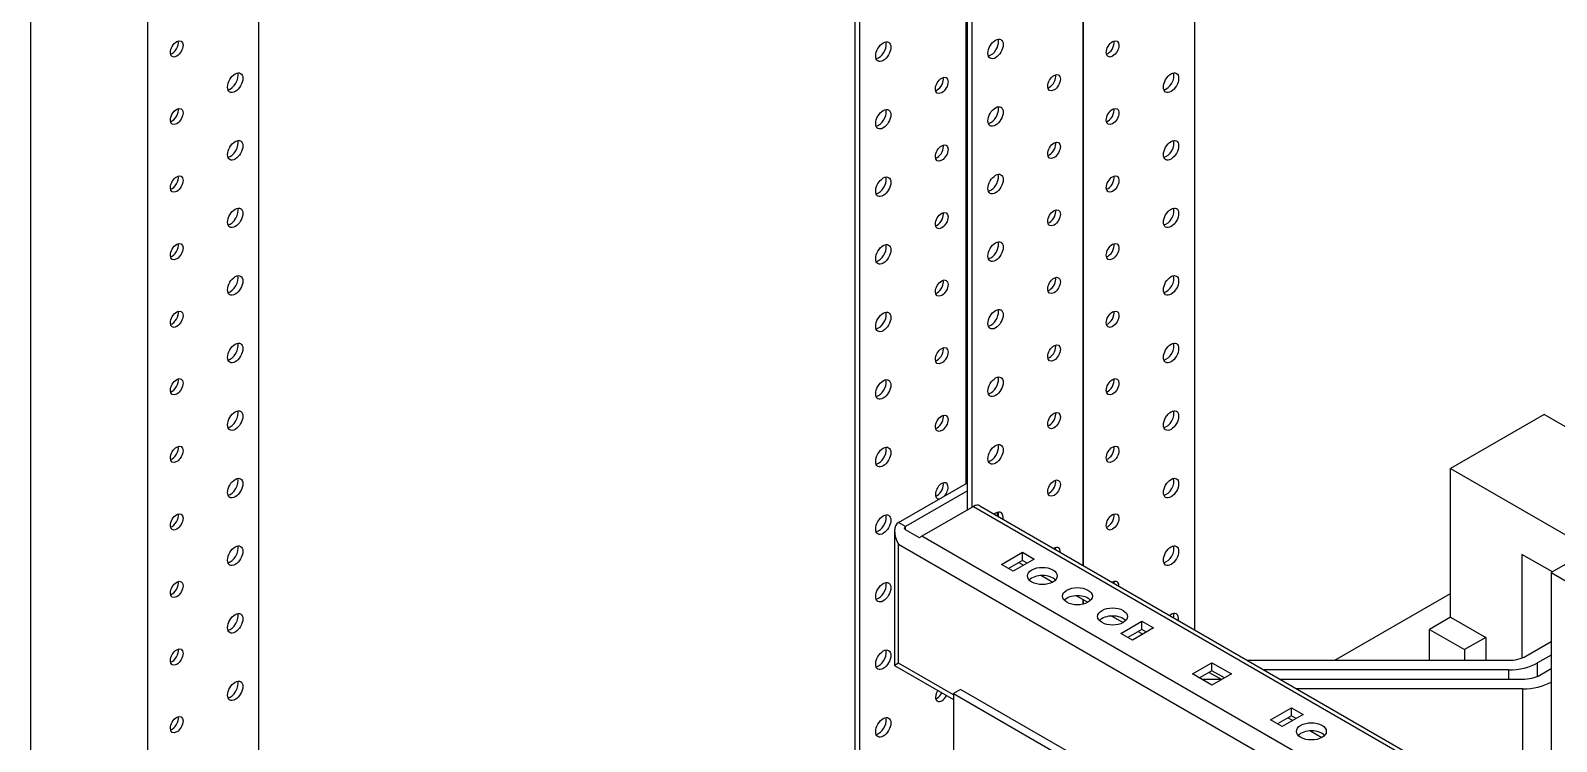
# Model space of a CAD drawing. Header units: millimetres. Extents: x -116965 to 323937, y 291661 to 566926.
# Drawn here: x -14195.6 to -13936.1, y 325590.3 to 325711.1 of the extents above; entities that cross this region are included whole.
import ezdxf

# ---------------------------------------------------------------- set-up
doc = ezdxf.new("R2010")
doc.units = ezdxf.units.MM
doc.layers.add('ALPHA', color=255, linetype='Continuous')

msp = doc.modelspace()

# ---------------------------------------------------------------- linework, layer by layer
at = {"layer": 'ALPHA'}
for p, q in [((-14036.467822, 325634.12703), (-14036.467822, 325859.1739)), ((-13997.687434, 325859.518359), (-13997.687434, 325609.283166)), ((-14055.360831, 325574.535537), (-14055.360831, 325849.184574)), ((-14054.565336, 325574.994816), (-14054.565336, 325848.725295)), ((-14016.580444, 325848.610475), (-14016.580444, 325620.19105)), ((-14016.580444, 325620.19105), (-14016.580444, 325848.610475)), ((-14036.268948, 325629.649056), (-14036.268948, 325838.161871)), ((-14035.473453, 325630.108335), (-14035.473453, 325837.702591)), ((-14195.566848, 325768.236593), (-14195.566848, 325308.957266)), ((-14156.78646, 325767.662494), (-14156.78646, 325308.383167)), ((-14175.679469, 325756.75461), (-14175.679469, 325297.475283)), ((-13938.224173, 325645.838652), (-13954.134076, 325636.653066)), ((-13898.847165, 325623.104326), (-13938.224173, 325645.838652)), ((-13954.134076, 325611.392703), (-13954.134076, 325636.653066)), ((-13954.134076, 325636.653066), (-13930.269222, 325622.874686)), ((-14048.002501, 325627.467479), (-14036.268948, 325634.241849)), ((-14036.268948, 325632.864011), (-14046.809259, 325626.77856)), ((-14035.274579, 325630.223155), (-14044.025026, 325625.171083)), ((-14035.274579, 325630.223155), (-13937.030931, 325573.502158)), ((-14034.149579, 325630.334595), (-13937.030931, 325574.263117)), ((-13918.137921, 325629.878696), (-13937.030931, 325618.970812)), ((-14046.809259, 325626.77856), (-14048.002501, 325627.467479)), ((-14031.197667, 325629.206898), (-14031.197667, 325628.630308)), ((-14048.661511, 325626.010842), (-14048.661511, 325603.204475)), ((-14046.809259, 325626.260945), (-14046.809259, 325626.77856)), ((-14044.422773, 325624.883107), (-14046.809259, 325626.260945)), ((-13937.030931, 325563.398013), (-14044.025026, 325625.171083)), ((-14048.002501, 325603.584954), (-14048.002501, 325623.793245)), ((-14048.002501, 325623.793245), (-13937.030931, 325559.723779)), ((-14030.501608, 325620.34865), (-14026.92188, 325622.415407)), ((-14026.92188, 325621.037569), (-14026.92188, 325622.415407)), ((-14026.92188, 325622.415407), (-14024.933143, 325621.267208)), ((-13942.002775, 325622.070947), (-13942.002775, 325604.460336)), ((-13936.832057, 325619.085632), (-13942.002775, 325622.070947)), ((-14028.512871, 325619.200451), (-14030.501608, 325620.34865)), ((-14026.92188, 325621.037569), (-14029.308366, 325619.659731)), ((-14024.933143, 325621.267208), (-14028.512871, 325619.200451)), ((-14027.518502, 325620.693109), (-14026.723007, 325620.23383)), ((-14026.126385, 325620.578289), (-14026.92188, 325621.037569)), ((-14023.681869, 325618.478029), (-14021.751162, 325617.363334)), ((-13937.030931, 325618.970812), (-13917.143553, 325607.488829)), ((-13937.030931, 325618.970812), (-13937.030931, 325159.691485)), ((-14017.715656, 325615.033434), (-14015.784949, 325613.918739)), ((-14016.580444, 325614.378019), (-14016.580444, 325613.608186)), ((-14016.580444, 325613.608186), (-14016.580444, 325614.378019)), ((-13973.794313, 325604.060554), (-13954.134076, 325615.411397)), ((-14011.749442, 325611.588839), (-14009.818735, 325610.474144)), ((-14010.216483, 325608.637027), (-14006.636755, 325610.703784)), ((-14006.636755, 325609.325946), (-14009.02324, 325607.948108)), ((-14004.648017, 325609.555586), (-14008.227745, 325607.488829)), ((-14006.636755, 325609.325946), (-14006.636755, 325610.703784)), ((-14006.636755, 325610.703784), (-14004.648017, 325609.555586)), ((-14005.841259, 325608.866667), (-14006.636755, 325609.325946)), ((-13954.134076, 325611.392703), (-13957.713804, 325609.325946)), ((-13957.713804, 325604.060554), (-13957.713804, 325609.325946)), ((-13957.713804, 325609.325946), (-13951.747591, 325605.881351)), ((-13954.134076, 325611.392703), (-13948.167863, 325607.948108)), ((-14008.227745, 325607.488829), (-14010.216483, 325608.637027)), ((-14007.233376, 325608.981486), (-14006.437881, 325608.522207)), ((-13948.167863, 325607.948108), (-13951.747591, 325605.881351)), ((-13948.167863, 325607.948108), (-13948.167863, 325604.060554)), ((-13941.335486, 325604.773953), (-13937.030931, 325607.259189)), ((-13988.641604, 325604.060554), (-13944.318593, 325604.060554)), ((-13951.747591, 325605.881351), (-13951.747591, 325604.060554)), ((-13937.030931, 325604.962792), (-13939.346749, 325603.625754)), ((-14048.002501, 325603.584954), (-14048.661511, 325603.204475)), ((-14048.661511, 325603.204475), (-14038.655433, 325597.427463)), ((-14038.655433, 325598.188422), (-14048.002501, 325603.584954)), ((-13998.005632, 325601.747837), (-13994.704328, 325603.653846)), ((-13994.704328, 325599.841828), (-13998.005632, 325601.747837)), ((-13994.704328, 325602.276008), (-13996.81239, 325601.058918)), ((-13995.161737, 325602.011923), (-13993.053675, 325600.794832)), ((-13994.704328, 325602.276008), (-13994.704328, 325603.653846)), ((-13994.704328, 325603.653846), (-13991.403023, 325601.747837)), ((-13992.596266, 325601.058918), (-13994.704328, 325602.276008)), ((-13991.403023, 325601.747837), (-13994.704328, 325599.841828)), ((-13944.318593, 325602.436756), (-13985.829104, 325602.436756)), ((-13944.318593, 325602.436756), (-13944.318593, 325600.845598)), ((-13939.346749, 325601.356564), (-13939.346749, 325603.625754)), ((-13938.949001, 325601.558997), (-13937.030931, 325602.666396)), ((-14037.462191, 325599.106981), (-14038.655433, 325598.418062)), ((-14013.199589, 325585.098961), (-14037.462191, 325599.106981)), ((-13996.442909, 325600.845598), (-13993.141604, 325600.845598)), ((-13983.073139, 325600.845598), (-13941.932108, 325600.845598)), ((-13941.932108, 325599.221801), (-13980.260639, 325599.221801)), ((-13941.932108, 325599.221801), (-13941.932108, 325577.651992)), ((-14038.655433, 325598.418062), (-14014.392832, 325584.410042)), ((-14038.655433, 325598.418062), (-14038.655433, 325586.936079)), ((-13984.760639, 325593.940089), (-13981.18091, 325596.006845)), ((-13982.771901, 325592.79189), (-13984.760639, 325593.940089)), ((-13981.18091, 325594.629008), (-13983.567396, 325593.25117)), ((-13979.192173, 325594.858647), (-13982.771901, 325592.79189)), ((-13981.777532, 325594.284548), (-13980.982037, 325593.825269)), ((-13981.18091, 325594.629008), (-13981.18091, 325596.006845)), ((-13981.18091, 325596.006845), (-13979.192173, 325594.858647)), ((-13980.385415, 325594.169728), (-13981.18091, 325594.629008)), ((-13977.940899, 325592.069467), (-13976.010192, 325590.954773))]:
    msp.add_line(p, q, dxfattribs=at)
for centre, major_axis, start_param, end_param in [((-14170.707625, 325707.956181), (0.759375, 1.315276), 2.3561944902, 8.6393797974), ((-14171.50312, 325708.415461), (0.759375, 1.315276), 3.692878252, 5.7318997087), ((-14050.58786, 325707.496902), (0.914063, 1.583203), 2.3561944902, 8.6393797974), ((-14051.383356, 325707.956181), (0.914063, 1.583203), 3.926990817, 5.8329886172), ((-14031.495977, 325707.956181), (0.914063, 1.583203), 2.3561944902, 8.6393797974), ((-14032.291472, 325708.415461), (0.914063, 1.583203), 3.926990817, 5.8329886172), ((-14011.608599, 325707.956181), (0.759375, 1.315276), 2.3561944902, 8.6393797974), ((-14012.404094, 325708.415461), (0.759375, 1.315276), 3.692878252, 5.7318997087), ((-14051.383356, 325707.956181), (0.914063, 1.583203), 3.5917893435, 3.926990817), ((-14032.291472, 325708.415461), (0.914063, 1.583203), 3.5917893435, 3.926990817), ((-14160.763936, 325702.21519), (0.914063, 1.583203), 2.3561944902, 8.6393797974), ((-14161.559431, 325702.674469), (0.914063, 1.583203), 3.5917893435, 5.8329886172), ((-14040.644171, 325701.75591), (0.759375, 1.315276), 2.3561944902, 8.6393797974), ((-14041.439666, 325702.21519), (0.759375, 1.315276), 3.926990817, 5.7318997087), ((-14021.552288, 325702.21519), (0.759375, 1.315276), 2.3561944902, 8.6393797974), ((-14022.347783, 325702.674469), (0.759375, 1.315276), 3.926990817, 5.7318997087), ((-14001.66491, 325702.21519), (0.914063, 1.583203), 2.3561944902, 8.6393797974), ((-14002.460405, 325702.674469), (0.914062, 1.583203), 3.5917893435, 5.8329886172), ((-14041.439666, 325702.21519), (0.759375, 1.315276), 3.692878252, 3.926990817), ((-14022.347783, 325702.674469), (0.759375, 1.315276), 3.692878252, 3.926990817), ((-14170.707625, 325696.474198), (0.759375, 1.315276), 2.3561944902, 8.6393797974), ((-14171.50312, 325696.933478), (0.759375, 1.315276), 3.692878252, 5.7318997087), ((-14050.58786, 325696.014919), (0.914063, 1.583203), 2.3561944902, 8.6393797974), ((-14051.383356, 325696.474198), (0.914063, 1.583203), 3.926990817, 5.8329886172), ((-14031.495977, 325696.474198), (0.914063, 1.583203), 2.3561944902, 8.6393797974), ((-14032.291472, 325696.933478), (0.914063, 1.583203), 3.926990817, 5.8329886172), ((-14011.608599, 325696.474198), (0.759375, 1.315276), 2.3561944902, 8.6393797974), ((-14012.404094, 325696.933478), (0.759375, 1.315276), 3.692878252, 5.7318997087), ((-14051.383356, 325696.474198), (0.914063, 1.583203), 3.5917893435, 3.926990817), ((-14032.291472, 325696.933478), (0.914063, 1.583203), 3.5917893435, 3.926990817), ((-14160.763936, 325690.733207), (0.914063, 1.583203), 2.3561944902, 8.6393797974), ((-14161.559431, 325691.192486), (0.914063, 1.583203), 3.5917893435, 5.8329886172), ((-14021.552288, 325690.733207), (0.759375, 1.315276), 2.3561944902, 8.6393797974), ((-14022.347783, 325691.192486), (0.759375, 1.315276), 3.926990817, 5.7318997087), ((-14001.66491, 325690.733207), (0.914063, 1.583203), 2.3561944902, 8.6393797974), ((-14002.460405, 325691.192486), (0.914062, 1.583203), 3.5917893435, 5.8329886172), ((-14040.644171, 325690.273927), (0.759375, 1.315276), 2.3561944902, 8.6393797974), ((-14041.439666, 325690.733207), (0.759375, 1.315276), 3.692878252, 3.926990817), ((-14041.439666, 325690.733207), (0.759375, 1.315276), 3.926990817, 5.7318997087), ((-14022.347783, 325691.192486), (0.759375, 1.315276), 3.692878252, 3.926990817), ((-14031.495977, 325684.992215), (0.914063, 1.583203), 2.3561944902, 8.6393797974), ((-14170.707625, 325684.992215), (0.759375, 1.315276), 2.3561944902, 8.6393797974), ((-14171.50312, 325685.451494), (0.759375, 1.315276), 3.692878252, 5.7318997087), ((-14050.58786, 325684.532936), (0.914063, 1.583203), 2.3561944902, 8.6393797974), ((-14051.383356, 325684.992215), (0.914063, 1.583203), 3.926990817, 5.8329886172), ((-14032.291472, 325685.451494), (0.914063, 1.583203), 3.926990817, 5.8329886172), ((-14011.608599, 325684.992215), (0.759375, 1.315276), 2.3561944902, 8.6393797974), ((-14012.404094, 325685.451494), (0.759375, 1.315276), 3.692878252, 5.7318997087), ((-14051.383356, 325684.992215), (0.914063, 1.583203), 3.5917893435, 3.926990817), ((-14032.291472, 325685.451494), (0.914063, 1.583203), 3.5917893435, 3.926990817), ((-14160.763936, 325679.251223), (0.914063, 1.583203), 2.3561944902, 8.6393797974), ((-14161.559431, 325679.710503), (0.914063, 1.583203), 3.5917893435, 5.8329886172), ((-14040.644171, 325678.791944), (0.759375, 1.315276), 2.3561944902, 8.6393797974), ((-14041.439666, 325679.251223), (0.759375, 1.315276), 3.926990817, 5.7318997087), ((-14021.552288, 325679.251223), (0.759375, 1.315276), 2.3561944902, 8.6393797974), ((-14022.347783, 325679.710503), (0.759375, 1.315276), 3.926990817, 5.7318997087), ((-14001.66491, 325679.251223), (0.914063, 1.583203), 2.3561944902, 8.6393797974), ((-14002.460405, 325679.710503), (0.914062, 1.583203), 3.5917893435, 5.8329886172), ((-14041.439666, 325679.251223), (0.759375, 1.315276), 3.692878252, 3.926990817), ((-14022.347783, 325679.710503), (0.759375, 1.315276), 3.692878252, 3.926990817), ((-14170.707625, 325673.510232), (0.759375, 1.315276), 2.3561944902, 8.6393797974), ((-14171.50312, 325673.969511), (0.759375, 1.315276), 3.692878252, 5.7318997087), ((-14050.58786, 325673.050953), (0.914063, 1.583203), 2.3561944902, 8.6393797974), ((-14051.383356, 325673.510232), (0.914063, 1.583203), 3.926990817, 5.8329886172), ((-14031.495977, 325673.510232), (0.914063, 1.583203), 2.3561944902, 8.6393797974), ((-14032.291472, 325673.969511), (0.914063, 1.583203), 3.926990817, 5.8329886172), ((-14011.608599, 325673.510232), (0.759375, 1.315276), 2.3561944902, 8.6393797974), ((-14012.404094, 325673.969511), (0.759375, 1.315276), 3.692878252, 5.7318997087), ((-14051.383356, 325673.510232), (0.914063, 1.583203), 3.5917893435, 3.926990817), ((-14032.291472, 325673.969511), (0.914063, 1.583203), 3.5917893435, 3.926990817), ((-14160.763936, 325667.76924), (0.914063, 1.583203), 2.3561944902, 8.6393797974), ((-14161.559431, 325668.22852), (0.914063, 1.583203), 3.5917893435, 5.8329886172), ((-14040.644171, 325667.309961), (0.759375, 1.315276), 2.3561944902, 8.6393797974), ((-14021.552288, 325667.76924), (0.759375, 1.315276), 2.3561944902, 8.6393797974), ((-14022.347783, 325668.22852), (0.759375, 1.315276), 3.926990817, 5.7318997087), ((-14001.66491, 325667.76924), (0.914063, 1.583203), 2.3561944902, 8.6393797974), ((-14002.460405, 325668.22852), (0.914062, 1.583203), 3.5917893435, 5.8329886172), ((-14041.439666, 325667.76924), (0.759375, 1.315276), 3.692878252, 3.926990817), ((-14041.439666, 325667.76924), (0.759375, 1.315276), 3.926990817, 5.7318997087), ((-14022.347783, 325668.22852), (0.759375, 1.315276), 3.692878252, 3.926990817), ((-14031.495977, 325662.028249), (0.914063, 1.583203), 2.3561944902, 8.6393797974), ((-14032.291472, 325662.487528), (0.914063, 1.583203), 3.926990817, 5.8329886172), ((-14011.608599, 325662.028249), (0.759375, 1.315276), 2.3561944902, 8.6393797974), ((-14170.707625, 325662.028249), (0.759375, 1.315276), 2.3561944902, 8.6393797974), ((-14171.50312, 325662.487528), (0.759375, 1.315276), 3.692878252, 5.7318997087), ((-14050.58786, 325661.568969), (0.914063, 1.583203), 2.3561944902, 8.6393797974), ((-14051.383356, 325662.028249), (0.914063, 1.583203), 3.926990817, 5.8329886172), ((-14032.291472, 325662.487528), (0.914063, 1.583203), 3.5917893435, 3.926990817), ((-14012.404094, 325662.487528), (0.759375, 1.315276), 3.692878252, 5.7318997087), ((-14051.383356, 325662.028249), (0.914063, 1.583203), 3.5917893435, 3.926990817), ((-14160.763936, 325656.287257), (0.914063, 1.583203), 2.3561944902, 8.6393797974), ((-14161.559431, 325656.746536), (0.914063, 1.583203), 3.5917893435, 5.8329886172), ((-14040.644171, 325655.827978), (0.759375, 1.315276), 2.3561944902, 8.6393797974), ((-14041.439666, 325656.287257), (0.759375, 1.315276), 3.926990817, 5.7318997087), ((-14021.552288, 325656.287257), (0.759375, 1.315276), 2.3561944902, 8.6393797974), ((-14022.347783, 325656.746536), (0.759375, 1.315276), 3.926990817, 5.7318997087), ((-14001.66491, 325656.287257), (0.914063, 1.583203), 2.3561944902, 8.6393797974), ((-14002.460405, 325656.746536), (0.914062, 1.583203), 3.5917893435, 5.8329886172), ((-14041.439666, 325656.287257), (0.759375, 1.315276), 3.692878252, 3.926990817), ((-14022.347783, 325656.746536), (0.759375, 1.315276), 3.692878252, 3.926990817), ((-14170.707625, 325650.546266), (0.759375, 1.315276), 2.3561944902, 8.6393797974), ((-14171.50312, 325651.005545), (0.759375, 1.315276), 3.692878252, 5.7318997087), ((-14050.58786, 325650.086986), (0.914063, 1.583203), 2.3561944902, 8.6393797974), ((-14051.383356, 325650.546266), (0.914063, 1.583203), 3.926990817, 5.8329886172), ((-14031.495977, 325650.546266), (0.914063, 1.583203), 2.3561944902, 8.6393797974), ((-14032.291472, 325651.005545), (0.914063, 1.583203), 3.926990817, 5.8329886172), ((-14011.608599, 325650.546266), (0.759375, 1.315276), 2.3561944902, 8.6393797974), ((-14012.404094, 325651.005545), (0.759375, 1.315276), 3.692878252, 5.7318997087), ((-14051.383356, 325650.546266), (0.914063, 1.583203), 3.5917893435, 3.926990817), ((-14032.291472, 325651.005545), (0.914063, 1.583203), 3.5917893435, 3.926990817), ((-14160.763936, 325644.805274), (0.914063, 1.583203), 2.3561944902, 8.6393797974), ((-14161.559431, 325645.264553), (0.914063, 1.583203), 3.5917893435, 5.8329886172), ((-14040.644171, 325644.345995), (0.759375, 1.315276), 2.3561944902, 8.6393797974), ((-14041.439666, 325644.805274), (0.759375, 1.315276), 3.926990817, 5.7318997087), ((-14021.552288, 325644.805274), (0.759375, 1.315276), 2.3561944902, 8.6393797974), ((-14022.347783, 325645.264553), (0.759375, 1.315276), 3.926990817, 5.7318997087), ((-14001.66491, 325644.805274), (0.914063, 1.583203), 2.3561944902, 8.6393797974), ((-14002.460405, 325645.264553), (0.914062, 1.583203), 3.5917893435, 5.8329886172), ((-14041.439666, 325644.805274), (0.759375, 1.315276), 3.692878252, 3.926990817), ((-14022.347783, 325645.264553), (0.759375, 1.315276), 3.692878252, 3.926990817), ((-14170.707625, 325639.064282), (0.759375, 1.315276), 2.3561944902, 8.6393797974), ((-14171.50312, 325639.523562), (0.759375, 1.315276), 3.692878252, 5.7318997087), ((-14050.58786, 325638.605003), (0.914063, 1.583203), 2.3561944902, 8.6393797974), ((-14051.383356, 325639.064282), (0.914063, 1.583203), 3.926990817, 5.8329886172), ((-14031.495977, 325639.064282), (0.914063, 1.583203), 2.3561944902, 8.6393797974), ((-14032.291472, 325639.523562), (0.914063, 1.583203), 3.926990817, 5.8329886172), ((-14011.608599, 325639.064282), (0.759375, 1.315276), 2.3561944902, 8.6393797974), ((-14012.404094, 325639.523562), (0.759375, 1.315276), 3.692878252, 5.7318997087), ((-14032.291472, 325639.523562), (0.914063, 1.583203), 3.5917893435, 3.926990817), ((-14160.763936, 325633.323291), (0.914063, 1.583203), 2.3561944902, 8.6393797974), ((-14051.383356, 325639.064282), (0.914063, 1.583203), 3.5917893435, 3.926990817), ((-14001.66491, 325633.323291), (0.914063, 1.583203), 2.3561944902, 8.6393797974), ((-14161.559431, 325633.78257), (0.914063, 1.583203), 3.5917893435, 5.8329886172), ((-14040.644171, 325632.864011), (0.759375, 1.315276), 4.3143074179, 9.8228595233), ((-14041.439666, 325633.323291), (0.759375, 1.315276), 3.926990817, 5.7318997087), ((-14021.552288, 325633.323291), (0.759375, 1.315276), 2.3561944902, 8.6393797974), ((-14022.347783, 325633.78257), (0.759375, 1.315276), 3.692878252, 3.926990817), ((-14022.347783, 325633.78257), (0.759375, 1.315276), 3.926990817, 5.7318997087), ((-14002.460405, 325633.78257), (0.914062, 1.583203), 3.5917893435, 5.8329886172), ((-14041.439666, 325633.323291), (0.759375, 1.315276), 3.692878252, 3.926990817), ((-14035.274579, 325628.386038), (1.125, 1.948557), 0, 0.7853981634), ((-14170.707625, 325627.582299), (0.759375, 1.315276), 2.3561944902, 8.6393797974), ((-14171.50312, 325628.041579), (0.759375, 1.315276), 3.692878252, 5.7318997087), ((-14050.58786, 325627.12302), (0.914063, 1.583203), 2.3561944902, 8.6393797974), ((-14051.383356, 325627.582299), (0.914063, 1.583203), 3.926990817, 5.8329886172), ((-14046.411511, 325624.711803), (-1.59099, 2.755676), 0, 1.5707963268), ((-14031.495977, 325627.582299), (0.914063, 1.583203), 0.7853981634, 0.9544528972), ((-14031.495977, 325627.582299), (0.914063, 1.583203), 5.32873241, 7.0685834706), ((-14032.291472, 325628.041579), (0.914063, 1.583203), 5.32873241, 5.8329886172), ((-14011.608599, 325627.582299), (0.759375, 1.315276), 2.3561944902, 8.6393797974), ((-14012.404094, 325628.041579), (0.759375, 1.315276), 3.692878252, 5.7318997087), ((-14051.383356, 325627.582299), (0.914063, 1.583203), 3.5917893435, 3.926990817), ((-14044.025026, 325623.333965), (1.125, 1.948557), 0.7853981634, 1.0380784185), ((-14160.763936, 325621.841308), (0.914063, 1.583203), 2.3561944902, 8.6393797974), ((-14161.559431, 325622.300587), (0.914063, 1.583203), 3.5917893435, 5.8329886172), ((-14021.552288, 325621.841308), (0.759375, 1.315276), 0.7853981634, 0.8012530492), ((-14021.552288, 325621.841308), (0.759375, 1.315276), 5.481932258, 7.0685834706), ((-14022.347783, 325622.300587), (0.759375, 1.315276), 5.481932258, 5.7318997087), ((-14001.66491, 325621.841308), (0.914063, 1.583203), 2.3561944902, 8.6393797974), ((-14002.460405, 325622.300587), (0.914062, 1.583203), 3.5917893435, 5.8329886172), ((-14023.541026, 325618.396713), (-2.53125, 0), 2.3561944902, 8.6393797974), ((-14170.707625, 325616.100316), (0.759375, 1.315276), 2.3561944902, 8.6393797974), ((-14171.50312, 325616.559595), (0.759375, 1.315276), 3.692878252, 5.7318997087), ((-14050.58786, 325615.641037), (0.914063, 1.583203), 2.3561944902, 8.6393797974), ((-14051.383356, 325616.100316), (0.914063, 1.583203), 3.926990817, 5.8329886172), ((-14023.541026, 325617.018875), (-2.53125, 0), 3.6324753319, 5.7923026289), ((-14011.608599, 325616.100316), (0.759375, 1.315276), 5.481932258, 7.0844383564), ((-14012.404094, 325616.559595), (0.759375, 1.315276), 5.481932258, 5.7318997087), ((-14051.383356, 325616.100316), (0.914063, 1.583203), 3.5917893435, 3.926990817), ((-14017.574813, 325614.952118), (-2.53125, 0), 2.3561944902, 8.6393797974), ((-14017.574813, 325613.57428), (-2.53125, 0), 3.6324753319, 5.7923026289), ((-14160.763936, 325610.359324), (0.914063, 1.583203), 2.3561944902, 8.6393797974), ((-14161.559431, 325610.818604), (0.914063, 1.583203), 3.5917893435, 5.8329886172), ((-14011.608599, 325611.507523), (-2.53125, 0), 2.3561944902, 8.6393797974), ((-14001.66491, 325610.359324), (0.914063, 1.583203), 5.32873241, 7.2376382044), ((-14002.460405, 325610.818604), (0.914062, 1.583203), 5.32873241, 5.8329886172), ((-14011.608599, 325610.129685), (-2.53125, 0), 3.6324753319, 5.7923026289), ((-14170.707625, 325604.618333), (0.759375, 1.315276), 2.3561944902, 8.6393797974), ((-14171.50312, 325605.077612), (0.759375, 1.315276), 3.692878252, 5.7318997087), ((-14050.58786, 325604.159054), (0.914063, 1.583203), 2.3561944902, 8.6393797974), ((-14051.383356, 325604.618333), (0.914063, 1.583203), 3.926990817, 5.8329886172), ((-13944.318593, 325606.49625), (-4.21875, 0), 1.5707963268, 2.3561944902), ((-14051.383356, 325604.618333), (0.914063, 1.583203), 3.5917893435, 3.926990817), ((-13944.318593, 325606.49625), (-7.03125, 0), 1.5707963268, 2.3561944902), ((-13941.932108, 325603.281295), (-4.21875, 0), 1.5707963268, 2.3561944902), ((-14160.763936, 325598.877341), (0.914063, 1.583203), 2.3561944902, 8.6393797974), ((-14161.559431, 325599.336621), (0.914063, 1.583203), 3.5917893435, 5.8329886172), ((-14040.644171, 325598.418062), (0.759375, 1.315276), 1.4808080021, 3.926990817), ((-13941.932108, 325603.281295), (-7.03125, 0), 1.5707963268, 2.342080066), ((-14041.439666, 325598.877341), (0.759375, 1.315276), 3.692878252, 3.926990817), ((-14041.439666, 325598.877341), (0.759375, 1.315276), 3.926990817, 4.8023773051), ((-14040.644171, 325598.418062), (0.759375, 1.315276), 3.926990817, 4.8023773051), ((-14170.707625, 325593.13635), (0.759375, 1.315276), 2.3561944902, 8.6393797974), ((-14171.50312, 325593.595629), (0.759375, 1.315276), 3.692878252, 5.7318997087), ((-14050.58786, 325592.67707), (0.914063, 1.583203), 2.3561944902, 8.6393797974), ((-14051.383356, 325593.13635), (0.914063, 1.583203), 3.926990817, 5.8329886172), ((-13977.800056, 325591.988151), (-2.53125, 0), 2.3561944902, 8.6393797974), ((-14051.383356, 325593.13635), (0.914063, 1.583203), 3.5917893435, 3.926990817), ((-13977.800056, 325590.610313), (-2.53125, 0), 3.6324753319, 5.7923026289)]:
    msp.add_ellipse(centre, major_axis=major_axis, ratio=0.5773502692, start_param=start_param, end_param=end_param, dxfattribs=at)
msp.add_open_spline([(-14046.809259, 325626.260945), (-14046.859434, 325626.289914), (-14046.90273, 325626.329665), (-14046.960003, 325626.420818), (-14046.974011, 325626.472047), (-14046.974011, 325626.567922), (-14046.960005, 325626.619047), (-14046.902727, 325626.709955), (-14046.859427, 325626.749596), (-14046.809259, 325626.77856)], degree=3, knots=[3.0273742011, 3.0273742011, 3.0273742011, 3.0273742011, 3.4058224331, 3.4058224331, 3.7842706651, 3.7842706651, 4.1626659834, 4.1626659834, 4.5410613016, 4.5410613016, 4.5410613016, 4.5410613016], dxfattribs=at)

doc.saveas('drawing.dxf')
